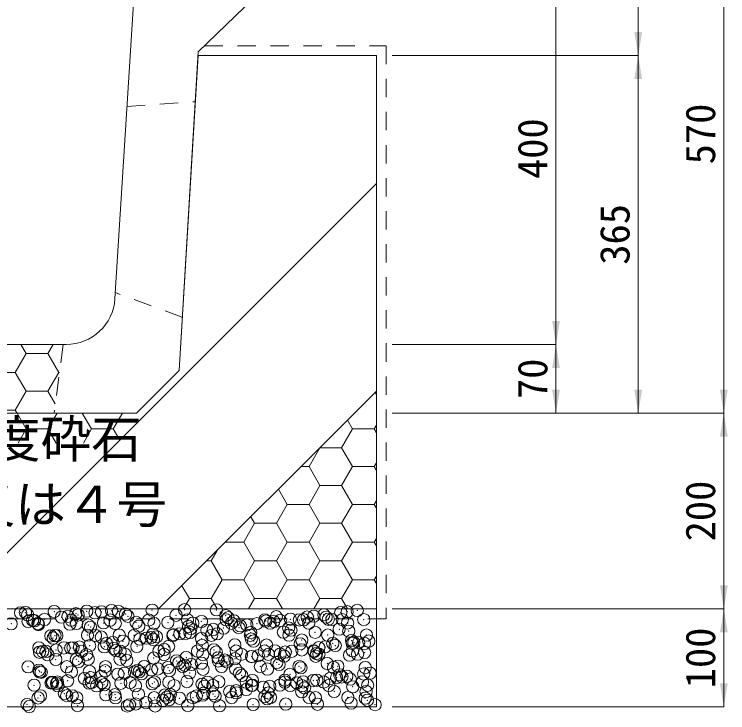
# Model space of a CAD drawing. Units: millimetres at full size. Extents: x -1384 to 16426, y -20408 to -2620.
# Drawn here: x 13039 to 13768, y -7604 to -6891 of the extents above; entities that cross this region are included whole.
import ezdxf
from ezdxf.enums import TextEntityAlignment as Align

# ---------------------------------------------------------------- set-up
doc = ezdxf.new("R2010")
doc.units = ezdxf.units.MM
doc.header["$LTSCALE"] = 25
doc.header["$PDMODE"] = 32
doc.header["$PDSIZE"] = 12.5
doc.linetypes.add('USER1', pattern=[1.35, 0.75, -0.6])
for name, color, linetype, lineweight in [('寸法線', 7, 'Continuous', 9), ('本体', 2, 'Continuous', 13), ('補助線', 8, 'Continuous', 13), ('ﾊｯﾁﾝｸﾞ', 7, 'Continuous', 5)]:
    doc.layers.add(name, color=color, linetype=linetype, lineweight=lineweight)
doc.styles.add('ＭＳ ゴシック', font='')
doc.styles.get('ＭＳ ゴシック').set_extended_font_data('MS Gothic')

# ---------------------------------------------------------------- blocks, each defined once
blk = doc.blocks.new('filled_arrow')
at = {"color": 0, "linetype": 'Continuous', "lineweight": -2}
blk.add_solid([(7.5, 1.25), (0, 0), (7.5, -1.25)], dxfattribs=at)

msp = doc.modelspace()

# ---------------------------------------------------------------- linework, layer by layer
at = {"layer": '寸法線'}
for p, q in [((13676.14, -6932.81), (13676.14, -6727.81)), ((13763.59, -7297.81), (13763.59, -6727.81)), ((13592.16, -7227.81), (13592.16, -6827.81)), ((13424.74, -6932.81), (13676.14, -6932.81)), ((13424.74, -6932.81), (13676.14, -6932.81)), ((13676.14, -7297.81), (13676.14, -6932.81)), ((13424.74, -7227.81), (13592.16, -7227.81)), ((13424.74, -7227.81), (13592.16, -7227.81)), ((13592.16, -7297.81), (13592.16, -7227.81)), ((13424.74, -7297.81), (13592.16, -7297.81)), ((13424.74, -7297.81), (13676.14, -7297.81)), ((13424.74, -7297.81), (13763.59, -7297.81)), ((13424.74, -7297.81), (13763.59, -7297.81)), ((13763.59, -7297.81), (13763.59, -7497.81)), ((13424.74, -7497.81), (13763.59, -7497.81)), ((13424.74, -7497.81), (13763.59, -7497.81)), ((13763.59, -7497.81), (13763.59, -7597.81)), ((13424.74, -7597.81), (13763.59, -7597.81))]:
    msp.add_line(p, q, dxfattribs=at)
at = {"layer": '本体'}
for p, q in [((13163.74, -6827.81), (13141.67, -7180.93)), ((13296.24, -6861.81), (13226.74, -6928.81)), ((13226.74, -6928.81), (13207.14, -7254.41)), ((12935.72, -7227.81), (13091.77, -7227.81)), ((13163.74, -7297.81), (13207.14, -7254.41)), ((12863.74, -7297.81), (13163.74, -7297.81))]:
    msp.add_line(p, q, dxfattribs=at)
at = {"layer": '本体', "linetype": 'USER1', "lineweight": 9}
for p, q in [((13153.93, -6984.82), (13223.67, -6979.82)), ((13210.43, -7199.81), (13142.06, -7174.81)), ((13088.74, -7227.81), (13079.41, -7297.81))]:
    msp.add_line(p, q, dxfattribs=at)
at = {"layer": '本体'}
msp.add_arc((13091.77, -7177.81), 50, 270, 356.42367, dxfattribs=at)
at = {"layer": '補助線'}
for p, q in [((13408.74, -7063.2), (12974.14, -7497.81)), ((13408.74, -7275.34), (13186.27, -7497.81))]:
    msp.add_line(p, q, dxfattribs=at)
msp.add_lwpolyline([(13408.74, -6932.81), (13408.74, -7497.81), (12618.74, -7497.81), (12618.74, -6932.81), (12800.98, -6932.81), (12820.34, -7254.41), (12863.74, -7297.81), (13163.74, -7297.81), (13207.14, -7254.41), (13226.74, -6932.81)], close=True, dxfattribs=at)
at = {"layer": 'ﾊｯﾁﾝｸﾞ'}
for p, q in [((13050.95, -7237.03), (13045.63, -7227.81)), ((13073.18, -7237.03), (13078.5, -7227.81)), ((13039.84, -7256.28), (13050.95, -7237.03)), ((13050.95, -7237.03), (13073.18, -7237.03)), ((13084.29, -7256.28), (13073.18, -7237.03)), ((13017.61, -7256.28), (13039.84, -7256.28)), ((13050.95, -7275.52), (13039.84, -7256.28)), ((13073.18, -7275.52), (13084.29, -7256.28)), ((13084.29, -7256.28), (13084.95, -7256.28)), ((13039.84, -7294.77), (13050.95, -7275.52)), ((13050.95, -7275.52), (13073.18, -7275.52)), ((13080.65, -7288.47), (13073.18, -7275.52)), ((13408.74, -7279.32), (13407.29, -7276.79)), ((13017.61, -7294.77), (13039.84, -7294.77)), ((13041.59, -7297.81), (13039.84, -7294.77)), ((13050.95, -7314.02), (13041.59, -7297.81)), ((13073.18, -7314.02), (13082.53, -7297.81)), ((13117.63, -7314.02), (13108.27, -7297.81)), ((13139.85, -7314.02), (13149.21, -7297.81)), ((13384.33, -7314.02), (13379.1, -7304.97)), ((13042.66, -7328.38), (13050.95, -7314.02)), ((13050.95, -7314.02), (13073.18, -7314.02)), ((13081.47, -7328.38), (13073.18, -7314.02)), ((13109.33, -7328.38), (13117.63, -7314.02)), ((13117.63, -7314.02), (13139.85, -7314.02)), ((13146.47, -7325.48), (13139.85, -7314.02)), ((13373.21, -7333.26), (13384.33, -7314.02)), ((13384.33, -7314.02), (13406.55, -7314.02)), ((13406.55, -7314.02), (13408.74, -7310.22)), ((13408.74, -7317.81), (13406.55, -7314.02)), ((13339.88, -7352.51), (13350.99, -7333.26)), ((13350.99, -7333.27), (13350.92, -7333.15)), ((13350.99, -7333.26), (13373.21, -7333.26)), ((13384.33, -7352.51), (13373.21, -7333.27)), ((13331.57, -7352.51), (13339.88, -7352.51)), ((13350.99, -7371.76), (13339.88, -7352.51)), ((13373.21, -7371.76), (13384.33, -7352.51)), ((13384.33, -7352.51), (13406.55, -7352.51)), ((13406.55, -7352.51), (13408.74, -7348.72)), ((13408.74, -7356.31), (13406.55, -7352.51)), ((13317.65, -7391.01), (13308.65, -7375.42)), ((13339.88, -7391.01), (13350.99, -7371.76)), ((13350.99, -7371.76), (13373.21, -7371.76)), ((13384.33, -7391.01), (13373.21, -7371.76)), ((13406.55, -7391.01), (13408.74, -7387.21)), ((13306.54, -7410.25), (13317.65, -7391.01)), ((13317.65, -7391.01), (13339.88, -7391.01)), ((13350.99, -7410.25), (13339.88, -7391.01)), ((13373.21, -7410.25), (13384.33, -7391.01)), ((13384.33, -7391.01), (13406.55, -7391.01)), ((13408.74, -7394.8), (13406.55, -7391.01)), ((13284.31, -7410.25), (13280.47, -7403.6)), ((13273.2, -7429.5), (13284.31, -7410.25)), ((13284.31, -7410.25), (13306.54, -7410.25)), ((13317.65, -7429.5), (13306.54, -7410.25)), ((13339.88, -7429.5), (13350.99, -7410.25)), ((13350.99, -7410.25), (13373.21, -7410.25)), ((13384.33, -7429.5), (13373.21, -7410.25)), ((13406.55, -7429.5), (13408.74, -7425.71)), ((13254.58, -7429.5), (13273.2, -7429.5)), ((13284.31, -7448.75), (13273.2, -7429.5)), ((13306.54, -7448.75), (13317.65, -7429.5)), ((13317.65, -7429.5), (13339.88, -7429.5)), ((13350.99, -7448.75), (13339.88, -7429.5)), ((13373.21, -7448.75), (13384.33, -7429.5)), ((13384.33, -7429.5), (13406.55, -7429.5)), ((13408.74, -7433.3), (13406.55, -7429.5)), ((13239.86, -7448.75), (13246.06, -7438.02)), ((13235.33, -7448.75), (13239.86, -7448.75)), ((13250.98, -7468), (13239.86, -7448.75)), ((13273.2, -7468), (13284.31, -7448.75)), ((13284.31, -7448.75), (13306.54, -7448.75)), ((13317.65, -7468), (13306.54, -7448.75)), ((13339.88, -7468), (13350.99, -7448.75)), ((13350.99, -7448.75), (13373.21, -7448.75)), ((13384.33, -7468), (13373.21, -7448.75)), ((13239.86, -7487.24), (13250.98, -7468)), ((13250.98, -7468), (13273.2, -7468)), ((13284.31, -7487.24), (13273.2, -7468)), ((13306.54, -7487.24), (13317.65, -7468)), ((13317.65, -7468), (13339.88, -7468)), ((13350.99, -7487.24), (13339.88, -7468)), ((13373.21, -7487.24), (13384.33, -7468)), ((13384.33, -7468), (13406.55, -7468)), ((13406.55, -7468), (13408.74, -7464.2)), ((13408.74, -7471.79), (13406.55, -7468)), ((13217.64, -7487.24), (13210.02, -7474.06)), ((13211.54, -7497.81), (13217.64, -7487.24)), ((13217.64, -7487.24), (13239.86, -7487.24)), ((13245.96, -7497.81), (13239.86, -7487.24)), ((13278.21, -7497.81), (13284.31, -7487.24)), ((13284.31, -7487.24), (13306.54, -7487.24)), ((13312.64, -7497.81), (13306.54, -7487.24)), ((13344.89, -7497.81), (13350.99, -7487.24)), ((13350.99, -7487.24), (13373.21, -7487.24)), ((13379.31, -7497.81), (13373.21, -7487.24))]:
    msp.add_line(p, q, dxfattribs=at)
at = {"layer": 'ﾊｯﾁﾝｸﾞ', "linetype": 'USER1', "lineweight": 9}
msp.add_lwpolyline([(13232.97, -6922.81), (13418.74, -6922.81), (13418.74, -7507.81), (12608.74, -7507.81), (12608.74, -6922.81), (12794.52, -6922.81)], dxfattribs=at)
at = {"layer": 'ﾊｯﾁﾝｸﾞ', "lineweight": 20}
msp.add_lwpolyline([(13226.5, -6932.81), (13408.74, -6932.81), (13408.74, -7497.81), (12618.74, -7497.81), (12618.74, -6932.81), (12800.98, -6932.81)], dxfattribs=at)
msp.add_lwpolyline([(12618.74, -7497.81), (13408.74, -7497.81), (13408.74, -7597.81), (12618.74, -7597.81)], close=True, dxfattribs=at)
at = {"layer": 'ﾊｯﾁﾝｸﾞ'}
for p in [(13045.24, -7501.75), (13050.12, -7501.52), (13052.46, -7503.67), (13079.54, -7500.51), (13093.66, -7505.33), (13101.69, -7502.65), (13103.99, -7503.97), (13112.78, -7500.09), (13121.24, -7501.7), (13127.85, -7500.83), (13138.17, -7499.47), (13145.27, -7500.24), (13152.5, -7503.08), (13154.85, -7505.23), (13179.57, -7499.01), (13204.07, -7504.21), (13212.81, -7498.58), (13245.3, -7498.74), (13254.89, -7504.64), (13344.67, -7505.16), (13355, -7503.81), (13372.25, -7501.53), (13378.86, -7500.66), (13389.18, -7499.3), (13035.62, -7512.97), (13052.87, -7510.7), (13057.51, -7509.32), (13059.48, -7509.83), (13062.87, -7512.73), (13069.8, -7508.47), (13087.05, -7506.2), (13097.06, -7509.24), (13102.42, -7512.66), (13129.95, -7511.99), (13136.61, -7509.17), (13141.97, -7512.58), (13163.2, -7511.57), (13176.16, -7509.1), (13181.52, -7512.51), (13195.69, -7511.73), (13215.71, -7509.03), (13221.07, -7512.44), (13229.99, -7510.49), (13255.26, -7508.96), (13257.23, -7506.79), (13260.62, -7512.37), (13263.23, -7510.07), (13286.63, -7512.81), (13294.81, -7508.88), (13295.72, -7510.22), (13300.17, -7512.3), (13303.88, -7510.54), (13306.46, -7505.77), (13310.49, -7509.67), (13320.81, -7508.31), (13330.02, -7508.99), (13334.36, -7508.81), (13338.06, -7506.03), (13339.72, -7512.22), (13357.28, -7506.2), (13359.62, -7508.35), (13363.26, -7508.56), (13373.91, -7508.74), (13379.27, -7512.15), (13395.75, -7508.72), (13063.17, -7513.07), (13063.51, -7513.79), (13095.65, -7513.23), (13114.33, -7514.23), (13116.67, -7516.38), (13165.89, -7515.35), (13216.71, -7515.79), (13219.05, -7517.93), (13235.5, -7519.54), (13242.12, -7518.67), (13252.44, -7517.31), (13268.28, -7516.91), (13269.69, -7515.04), (13276.3, -7514.17), (13319.1, -7517.35), (13321.44, -7519.49), (13370.67, -7518.47), (13076.15, -7525.38), (13078.49, -7527.52), (13080.34, -7524.98), (13082.15, -7525.01), (13113.58, -7524.56), (13121.7, -7524.94), (13127.72, -7526.5), (13146.07, -7524.71), (13161.25, -7524.87), (13178.54, -7526.94), (13180.37, -7523.48), (13184.07, -7526.31), (13200.8, -7524.79), (13201.32, -7524.04), (13207.93, -7523.17), (13213.61, -7523.05), (13218.25, -7521.81), (13240.35, -7524.72), (13246.1, -7523.21), (13279.9, -7524.65), (13280.4, -7521.97), (13313.65, -7521.55), (13319.45, -7524.58), (13346.13, -7521.7), (13359, -7524.51), (13380.44, -7520.47), (13398.55, -7524.44), (13132.95, -7533.04), (13139.56, -7532.17), (13149.88, -7530.81), (13167.13, -7528.54), (13173.74, -7527.67), (13180.88, -7529.08), (13230.1, -7528.06), (13264.03, -7534.54), (13280.92, -7528.5), (13283.26, -7530.64), (13296.52, -7534.69), (13330.82, -7533.46), (13332.49, -7529.62), (13364.06, -7533.03), (13383.31, -7530.06), (13383.96, -7532.87), (13385.65, -7532.2), (13390.57, -7532), (13396.55, -7533.19), (13400.89, -7530.65), (13063.97, -7537.54), (13064.58, -7542.04), (13067.77, -7541.12), (13071.19, -7541.17), (13081.51, -7539.81), (13089.54, -7537.65), (13096.45, -7537.7), (13098.76, -7537.54), (13105.37, -7536.67), (13107.32, -7541.05), (13115.7, -7535.31), (13130.75, -7536.46), (13140.36, -7538.08), (13142.7, -7540.23), (13146.87, -7540.97), (13164, -7536.04), (13186.42, -7540.9), (13191.92, -7539.21), (13196.49, -7536.2), (13225.97, -7540.83), (13230.79, -7534.96), (13242.74, -7539.64), (13245.08, -7541.79), (13265.52, -7540.76), (13294.31, -7540.77), (13305.07, -7540.69), (13315.59, -7541.88), (13322.2, -7541.01), (13332.52, -7539.65), (13344.62, -7540.62), (13345.13, -7541.2), (13349.77, -7537.38), (13356.38, -7536.51), (13366.71, -7535.15), (13384.17, -7540.54), (13073.13, -7544.53), (13102.18, -7549.23), (13112.68, -7544.46), (13114.38, -7549.03), (13146.87, -7549.18), (13152.22, -7544.39), (13181.17, -7547.95), (13191.77, -7544.31), (13214.41, -7547.52), (13231.32, -7544.24), (13246.9, -7547.68), (13264.15, -7548.65), (13270.87, -7544.17), (13281.2, -7546.44), (13281.4, -7546.38), (13288.01, -7545.51), (13298.34, -7544.15), (13310.42, -7544.1), (13314.45, -7546.02), (13346.93, -7546.18), (13347.47, -7543.35), (13349.97, -7544.03), (13381.24, -7544.94), (13389.52, -7543.95), (13396.7, -7542.32), (13081.14, -7549.45), (13104.52, -7551.37), (13153.75, -7550.35), (13171.5, -7556.67), (13204.57, -7550.79), (13206.91, -7552.93), (13211.05, -7556.6), (13213.03, -7555.38), (13219.64, -7554.51), (13229.96, -7553.15), (13247.21, -7550.88), (13250.6, -7556.53), (13253.82, -7550.01), (13256.13, -7551.91), (13290.15, -7556.45), (13306.95, -7552.35), (13309.29, -7554.49), (13329.7, -7556.38), (13358.52, -7553.47), (13369.25, -7556.31), (13052.86, -7556.88), (13064, -7560.38), (13064.77, -7562.01), (13066.34, -7562.52), (13092.41, -7556.81), (13097.25, -7562.17), (13115.57, -7561.5), (13131.55, -7560.93), (13131.95, -7556.74), (13151.27, -7563.51), (13161.59, -7562.15), (13164.8, -7560.51), (13166.39, -7561.94), (13178.84, -7559.88), (13185.45, -7559.01), (13195.78, -7557.65), (13197.29, -7560.67), (13217.96, -7563.06), (13231.59, -7559.43), (13264.83, -7559.01), (13268.77, -7563.49), (13297.32, -7559.16), (13331.62, -7557.93), (13364.86, -7557.5), (13397.35, -7557.66), (13402.28, -7563.35), (13093.22, -7571.15), (13110.47, -7568.88), (13117.08, -7568.01), (13127.41, -7566.65), (13144.66, -7564.38), (13168.73, -7564.08), (13271.11, -7565.64), (13282, -7570.91), (13315.25, -7570.49), (13320.34, -7564.62), (13344.23, -7570.99), (13347.73, -7570.65), (13361.48, -7568.72), (13368.09, -7567.85), (13371.16, -7565.05), (13373.5, -7567.2), (13378.42, -7566.49), (13382.04, -7569.41), (13395.67, -7564.22), (13059.04, -7575.65), (13076.29, -7573.38), (13077.39, -7572.65), (13078.03, -7572.92), (13081.94, -7573.92), (13082.9, -7572.51), (13083.38, -7576.33), (13115.18, -7573.5), (13117.58, -7572.85), (13122.93, -7576.26), (13128.21, -7573.08), (13130.55, -7575.23), (13147.67, -7573.65), (13157.13, -7572.78), (13162.48, -7576.19), (13179.78, -7574.2), (13181.97, -7572.42), (13196.68, -7572.7), (13202.03, -7576.12), (13215.21, -7571.99), (13230.6, -7574.64), (13232.94, -7576.79), (13236.23, -7572.63), (13241.58, -7576.04), (13247.7, -7572.15), (13275.77, -7572.56), (13281.13, -7575.97), (13282.16, -7575.76), (13293.11, -7577.72), (13299.72, -7576.85), (13310.04, -7575.49), (13315.32, -7572.49), (13320.68, -7575.9), (13327.29, -7573.22), (13332.98, -7576.2), (13333.91, -7572.35), (13335.32, -7578.35), (13354.87, -7572.42), (13360.23, -7575.83), (13384.55, -7577.32), (13394.42, -7572.35), (13399.78, -7575.76), (13090.03, -7584.23), (13132.35, -7585.41), (13141.6, -7585.35), (13165.6, -7584.98), (13192.42, -7585.79), (13198.09, -7585.14), (13231.35, -7585.85), (13232.39, -7583.9), (13241.67, -7584.49), (13258.92, -7582.22), (13265.53, -7581.35), (13265.63, -7583.48), (13275.86, -7579.99), (13298.12, -7583.63), (13332.42, -7582.4), (13365.66, -7581.97), (13398.15, -7582.13), (13063.11, -7588.69), (13065.57, -7586.49), (13092.37, -7586.37), (13098.05, -7586.64), (13102.66, -7588.61), (13142.21, -7588.54), (13181.76, -7588.47), (13190.55, -7591.22), (13194.76, -7587.93), (13197.16, -7590.35), (13207.49, -7588.99), (13221.31, -7588.4), (13224.74, -7586.72), (13243.99, -7586.91), (13260.86, -7588.33), (13294.8, -7587.35), (13297.14, -7589.49), (13300.41, -7588.26), (13339.96, -7588.18), (13346.37, -7588.47), (13379.51, -7588.11), (13397.19, -7588.91), (13399.53, -7591.05), (13051.85, -7595.37), (13054.19, -7597.52), (13103.42, -7596.5), (13154.24, -7596.93), (13156.37, -7595.72), (13162.98, -7594.85), (13173.3, -7593.49), (13182.77, -7596.89), (13216.01, -7596.46), (13248.5, -7596.62), (13282.8, -7595.38), (13316.05, -7594.96), (13348.53, -7595.12), (13382.84, -7593.88), (13407.37, -7595.56)]:
    msp.add_point(p, dxfattribs=at)

# ---------------------------------------------------------------- block references
at = {"layer": '寸法線', "xscale": 3.2, "yscale": 3.2}
for p, rotation in [((13676.14, -6932.81), 90), ((13676.14, -6932.81), 270), ((13592.16, -7227.81), 90), ((13592.16, -7227.81), 270), ((13592.16, -7297.81), 90), ((13676.14, -7297.81), 90), ((13763.59, -7297.81), 90), ((13763.59, -7297.81), 270), ((13763.59, -7497.81), 90), ((13763.59, -7497.81), 270), ((13763.59, -7597.81), 90)]:
    msp.add_blockref('filled_arrow', p, dxfattribs=dict(at, rotation=rotation))

# ---------------------------------------------------------------- texts
at = {"layer": '寸法線', "style": 'ＭＳ ゴシック'}
for s, p in [('570', (13739.59, -7012.81)), ('400', (13568.16, -7027.81)), ('365', (13652.14, -7115.31)), ('70', (13568.16, -7262.81)), ('200', (13739.59, -7397.81)), ('100', (13739.59, -7547.81))]:
    msp.add_text(s, height=30.38, rotation=90, dxfattribs=at).set_placement(p, align=Align.MIDDLE_CENTER)
at = {"layer": 'ﾊｯﾁﾝｸﾞ', "style": 'ＭＳ ゴシック'}
for s, p in [('\u3000単粒度砕石', (12858.34, -7305.24)), ('（３号又は４号', (12832.44, -7371.91))]:
    msp.add_text(s, height=37.98, dxfattribs=at).set_placement(p, align=Align.TOP_LEFT)

doc.saveas('drawing.dxf')
